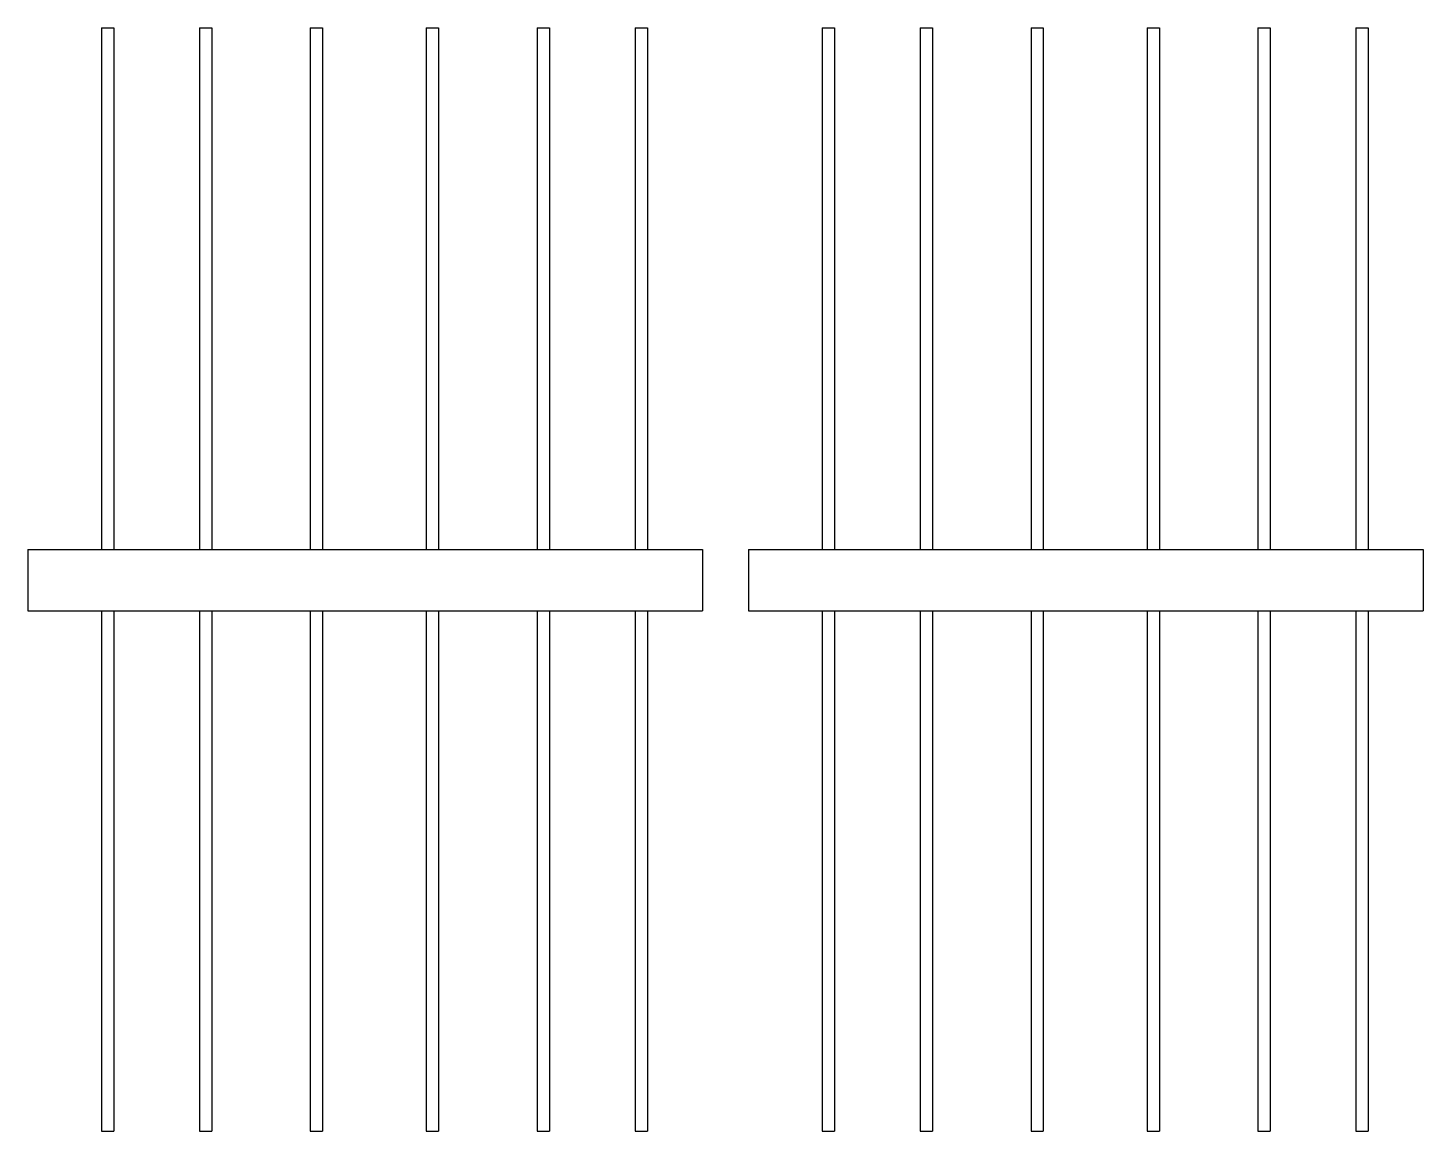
# Model space of a CAD drawing. Extents: x 222507.76 to 222508.9, y 107009.75 to 107010.65.
import ezdxf

# ---------------------------------------------------------------- set-up
doc = ezdxf.new("R2010")
doc.units = 0
doc.layers.get('0').update_dxf_attribs({"linetype": 'CONTINUOUS'})

msp = doc.modelspace()

# ---------------------------------------------------------------- linework, layer by layer
at = {"color": 0}
for p, q in [((222507.8241, 107010.6542), (222507.8341, 107010.6542)), ((222507.8241, 107010.6542), (222507.8241, 107010.2287)), ((222507.8341, 107010.6542), (222507.8341, 107010.2287)), ((222507.904, 107010.6542), (222507.914, 107010.6542)), ((222507.904, 107010.6542), (222507.904, 107010.2287)), ((222507.914, 107010.6542), (222507.914, 107010.2287)), ((222507.9943, 107010.6542), (222508.0043, 107010.6542)), ((222507.9943, 107010.6542), (222507.9943, 107010.2287)), ((222508.0043, 107010.6542), (222508.0043, 107010.2287)), ((222508.0889, 107010.6542), (222508.0989, 107010.6542)), ((222508.0889, 107010.6542), (222508.0889, 107010.2287)), ((222508.0989, 107010.6542), (222508.0989, 107010.2287)), ((222508.1793, 107010.6542), (222508.1893, 107010.6542)), ((222508.1793, 107010.6542), (222508.1793, 107010.2287)), ((222508.1893, 107010.6542), (222508.1893, 107010.2287)), ((222508.2592, 107010.6542), (222508.2692, 107010.6542)), ((222508.2592, 107010.6542), (222508.2592, 107010.2287)), ((222508.2692, 107010.6542), (222508.2692, 107010.2287)), ((222508.4118, 107010.6542), (222508.4118, 107010.2287)), ((222508.4118, 107010.6542), (222508.4218, 107010.6542)), ((222508.4218, 107010.6542), (222508.4218, 107010.2287)), ((222508.4917, 107010.6542), (222508.4917, 107010.2287)), ((222508.4917, 107010.6542), (222508.5017, 107010.6542)), ((222508.5017, 107010.6542), (222508.5017, 107010.2287)), ((222508.582, 107010.6542), (222508.582, 107010.2287)), ((222508.582, 107010.6542), (222508.592, 107010.6542)), ((222508.592, 107010.6542), (222508.592, 107010.2287)), ((222508.6767, 107010.6542), (222508.6767, 107010.2287)), ((222508.6767, 107010.6542), (222508.6867, 107010.6542)), ((222508.6867, 107010.6542), (222508.6867, 107010.2287)), ((222508.767, 107010.6542), (222508.767, 107010.2287)), ((222508.767, 107010.6542), (222508.777, 107010.6542)), ((222508.777, 107010.6542), (222508.777, 107010.2287)), ((222508.8469, 107010.6542), (222508.8469, 107010.2287)), ((222508.8469, 107010.6542), (222508.8569, 107010.6542)), ((222508.8569, 107010.6542), (222508.8569, 107010.2287)), ((222507.764, 107010.2287), (222508.314, 107010.2287)), ((222507.764, 107010.2287), (222507.764, 107010.1787)), ((222508.314, 107010.2287), (222508.314, 107010.1787)), ((222508.3517, 107010.2287), (222508.3517, 107010.1787)), ((222508.3517, 107010.2287), (222508.9017, 107010.2287)), ((222508.9017, 107010.2287), (222508.9017, 107010.1787)), ((222507.764, 107010.1787), (222508.314, 107010.1787)), ((222507.8241, 107010.1787), (222507.8241, 107009.7542)), ((222507.8341, 107010.1787), (222507.8341, 107009.7542)), ((222507.904, 107010.1787), (222507.904, 107009.7542)), ((222507.914, 107010.1787), (222507.914, 107009.7542)), ((222507.9943, 107010.1787), (222507.9943, 107009.7542)), ((222508.0043, 107010.1787), (222508.0043, 107009.7542)), ((222508.0889, 107010.1787), (222508.0889, 107009.7542)), ((222508.0989, 107010.1787), (222508.0989, 107009.7542)), ((222508.1793, 107010.1787), (222508.1793, 107009.7542)), ((222508.1893, 107010.1787), (222508.1893, 107009.7542)), ((222508.2592, 107010.1787), (222508.2592, 107009.7542)), ((222508.2692, 107010.1787), (222508.2692, 107009.7542)), ((222508.3517, 107010.1787), (222508.9017, 107010.1787)), ((222508.4118, 107010.1787), (222508.4118, 107009.7542)), ((222508.4218, 107010.1787), (222508.4218, 107009.7542)), ((222508.4917, 107010.1787), (222508.4917, 107009.7542)), ((222508.5017, 107010.1787), (222508.5017, 107009.7542)), ((222508.582, 107010.1787), (222508.582, 107009.7542)), ((222508.592, 107010.1787), (222508.592, 107009.7542)), ((222508.6767, 107010.1787), (222508.6767, 107009.7542)), ((222508.6867, 107010.1787), (222508.6867, 107009.7542)), ((222508.767, 107010.1787), (222508.767, 107009.7542)), ((222508.777, 107010.1787), (222508.777, 107009.7542)), ((222508.8469, 107010.1787), (222508.8469, 107009.7542)), ((222508.8569, 107010.1787), (222508.8569, 107009.7542)), ((222507.8241, 107009.7542), (222507.8341, 107009.7542)), ((222507.904, 107009.7542), (222507.914, 107009.7542)), ((222507.9943, 107009.7542), (222508.0043, 107009.7542)), ((222508.0889, 107009.7542), (222508.0989, 107009.7542)), ((222508.1793, 107009.7542), (222508.1893, 107009.7542)), ((222508.2592, 107009.7542), (222508.2692, 107009.7542)), ((222508.4118, 107009.7542), (222508.4218, 107009.7542)), ((222508.4917, 107009.7542), (222508.5017, 107009.7542)), ((222508.582, 107009.7542), (222508.592, 107009.7542)), ((222508.6767, 107009.7542), (222508.6867, 107009.7542)), ((222508.767, 107009.7542), (222508.777, 107009.7542)), ((222508.8469, 107009.7542), (222508.8569, 107009.7542))]:
    msp.add_line(p, q, dxfattribs=at)

doc.saveas('drawing.dxf')
